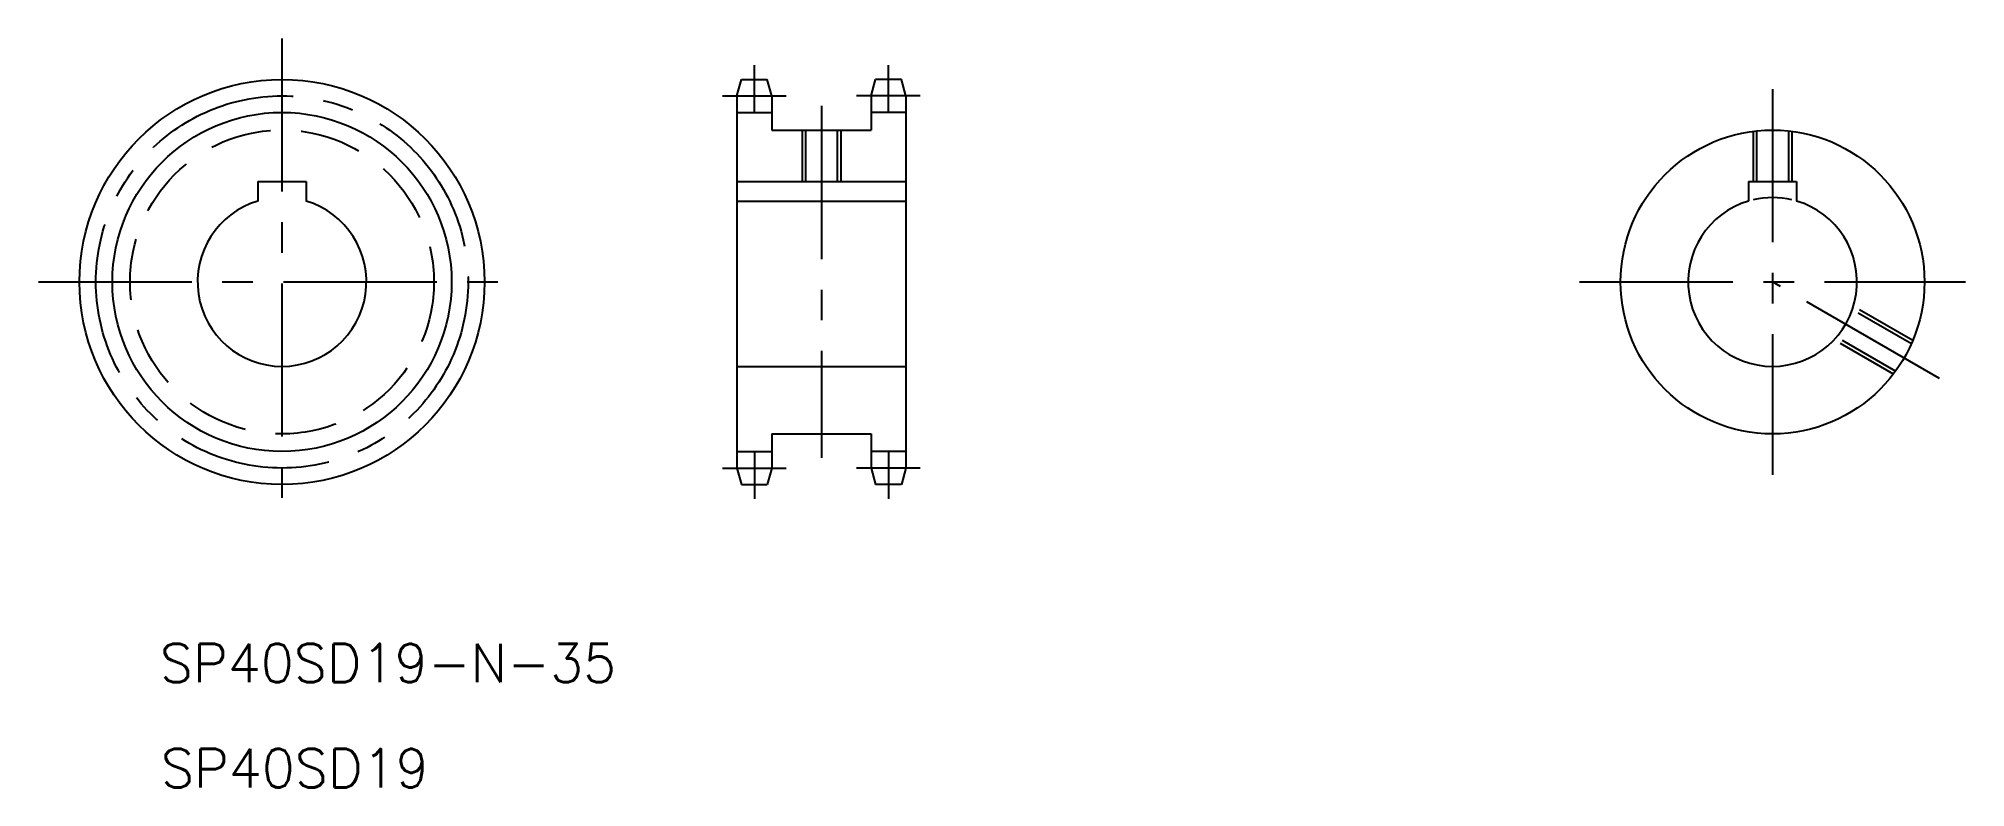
# Model space of a CAD drawing. Extents: x 176 to 576, y 215 to 370.
import ezdxf
from ezdxf.enums import TextEntityAlignment as Align

# ---------------------------------------------------------------- set-up
doc = ezdxf.new("R2010")
doc.units = 0
doc.linetypes.add('CENTER', pattern=[50.8, 31.75, -6.35, 6.35, -6.35])
doc.linetypes.add('DASHED', pattern=[19.05, 12.7, -6.35])
doc.layers.get('0').update_dxf_attribs({"linetype": 'CONTINUOUS'})
doc.layers.add('CENTER', color=1, linetype='CENTER')
doc.styles.get("Standard").update_dxf_attribs({"font": 'txt.shx'})

msp = doc.modelspace()

# ---------------------------------------------------------------- linework, layer by layer
at = {"color": 7, "linetype": 'CONTINUOUS'}
for p, q in [((320.815199, 358.37687), (321.731585, 361.79687)), ((321.731585, 361.79687), (327.098813, 361.79687)), ((328.015199, 358.37687), (327.098813, 361.79687)), ((348.615199, 358.37687), (349.531585, 361.79687)), ((354.898813, 361.79687), (349.531585, 361.79687)), ((355.815199, 358.37687), (354.898813, 361.79687)), ((320.815199, 358.37687), (320.815199, 281.21687)), ((328.015199, 358.37687), (328.015199, 351.29687)), ((348.615199, 358.37687), (348.615199, 351.29687)), ((355.815199, 358.37687), (355.815199, 281.21687)), ((320.815199, 354.95687), (328.015199, 354.95687)), ((355.815199, 354.95687), (348.615199, 354.95687)), ((328.015199, 351.29687), (348.615199, 351.29687)), ((335.015199, 351.29687), (335.015199, 340.59687)), ((341.615199, 351.29687), (341.615199, 340.59687)), ((221.478757, 340.59687), (231.478757, 340.59687)), ((221.478757, 340.59687), (221.478757, 336.567379)), ((231.478757, 340.59687), (231.478757, 336.567379)), ((320.815199, 340.59687), (355.815199, 340.59687)), ((530.525075, 340.59687), (540.525075, 340.59687)), ((530.525075, 340.59687), (530.525075, 336.567379)), ((540.525075, 340.59687), (540.525075, 336.567379)), ((320.815199, 336.56738), (355.815199, 336.56738)), ((320.815199, 302.29687), (355.815199, 302.29687)), ((329.565199, 302.29687), (329.565199, 302.29697)), ((338.315199, 302.29687), (338.315299, 302.29687)), ((328.015199, 288.29687), (348.615199, 288.29687)), ((328.015199, 288.29687), (328.015199, 281.21687)), ((348.615199, 288.29687), (348.615199, 281.21687)), ((320.815199, 284.63687), (328.015199, 284.63687)), ((355.815199, 284.63687), (348.615199, 284.63687)), ((320.815199, 281.21687), (321.731585, 277.79687)), ((328.015199, 281.21687), (327.098813, 277.79687)), ((348.615199, 281.21687), (349.531585, 277.79687)), ((355.815199, 281.21687), (354.898813, 277.79687)), ((321.731585, 277.79687), (327.098813, 277.79687)), ((354.898813, 277.79687), (349.531585, 277.79687))]:
    msp.add_line(p, q, dxfattribs=at)
at = {"color": 3, "linetype": 'CONTINUOUS'}
for p, q in [((334.315199, 351.29687), (334.315199, 340.59687)), ((342.315199, 351.29687), (342.315199, 340.59687))]:
    msp.add_line(p, q, dxfattribs=at)
at = {"color": 3, "linetype": 'DASHED'}
for p, q in [((531.525075, 351.041869), (531.525075, 340.59687)), ((532.225075, 351.123536), (532.225075, 340.59687)), ((538.825075, 351.123536), (538.825075, 340.59687)), ((539.525075, 351.041869), (539.525075, 340.59687)), ((564.304764, 306.99142), (552.058623, 314.061733)), ((564.584038, 307.638471), (552.279312, 314.742609)), ((560.584038, 300.710268), (548.279312, 307.814406)), ((561.004764, 301.275653), (548.758623, 308.345965))]:
    msp.add_line(p, q, dxfattribs=at)
at = {"color": 7, "linetype": 'CONTINUOUS'}
for centre, radius in [((226.478757, 319.79687), 42), ((535.525075, 319.79687), 31.5)]:
    msp.add_circle(centre, radius, dxfattribs=at)
at = {"color": 3, "linetype": 'CONTINUOUS'}
msp.add_circle((226.478757, 319.79687), 35.16, dxfattribs=at)
at = {"color": 3, "linetype": 'DASHED'}
msp.add_circle((226.478757, 319.79687), 31.5, dxfattribs=at)
at = {"color": 7, "linetype": 'CONTINUOUS'}
for centre in [(226.478757, 319.79687), (535.525075, 319.79687)]:
    msp.add_arc(centre, 17.5, 106.60155, 73.39845, dxfattribs=at)
at = {"color": 3, "linetype": 'CONTINUOUS'}
msp.add_arc((535.525075, 319.79687), 17.5, 76.78702, 103.21298, dxfattribs=at)
at = {"layer": 'CENTER', "color": 1, "linetype": 'CENTER'}
for p, q in [((226.478757, 370.274674), (226.478757, 269.319065)), ((324.415199, 355.079016), (324.415199, 364.73687)), ((352.215199, 355.079016), (352.215199, 364.73687)), ((535.525075, 359.79687), (535.525075, 279.79687)), ((317.815199, 358.37687), (331.015199, 358.37687)), ((338.315199, 356.29687), (338.315199, 283.29687)), ((358.815199, 358.37687), (345.615199, 358.37687)), ((176.000953, 319.79687), (276.956561, 319.79687)), ((495.525075, 319.79687), (575.525075, 319.79687)), ((570.166091, 299.79687), (535.525075, 319.79687)), ((324.415199, 284.63687), (324.415199, 274.79687)), ((352.215199, 284.63687), (352.215199, 274.79687)), ((317.815199, 281.21687), (331.015199, 281.21687)), ((358.815199, 281.21687), (345.615199, 281.21687))]:
    msp.add_line(p, q, dxfattribs=at)
msp.add_circle((226.478757, 319.79687), 38.58, dxfattribs=at)

# ---------------------------------------------------------------- texts
at = {"color": 7, "linetype": 'CONTINUOUS'}
for s, p in [('SP40SD19-N-35', (248.464838, 234.380157)), ('SP40SD19', (229.142373, 212.578189))]:
    msp.add_text(s, height=8, dxfattribs=at).set_placement(p, align=Align.BOTTOM_CENTER)

doc.saveas('drawing.dxf')
